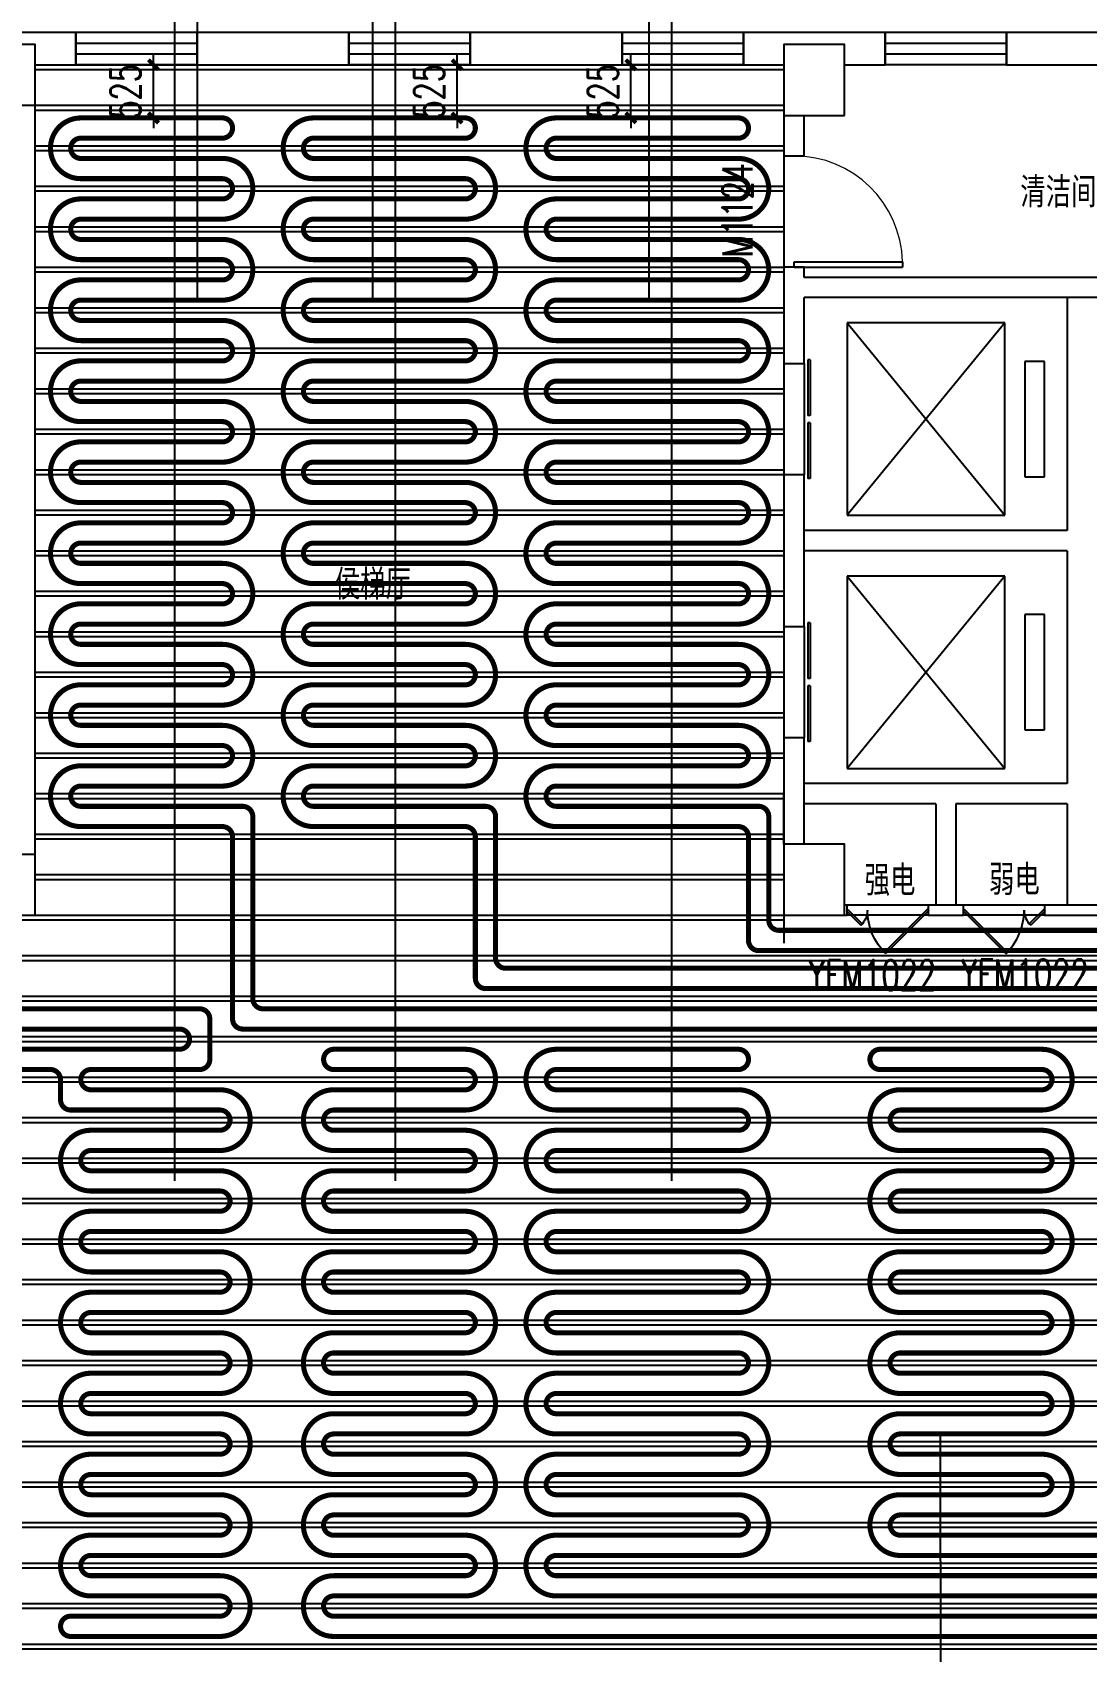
# Model space of a CAD drawing. Extents: x 2430460 to 2514560, y -608375 to -364775.
# Drawn here: x 2475753 to 2486174, y -513508 to -497513 of the extents above; entities that cross this region are included whole.
import ezdxf

# ---------------------------------------------------------------- set-up
doc = ezdxf.new("R2010")
doc.units = 0
doc.header["$LTSCALE"] = 1000
doc.header["$MEASUREMENT"] = 0
doc.layers.add('A-FLOR-IDEN', color=7, linetype='Continuous', lineweight=20)
for name, color, linetype in [('COLUMN', 9, 'Continuous'), ('EVTR', 2, 'Continuous'), ('PIPE-地暖供', 4, 'Continuous'), ('TH_DIM', 3, 'Continuous'), ('WALL', 9, 'Continuous'), ('WINDOW', 4, 'Continuous'), ('WINDOW_TEXT', 7, 'Continuous'), ('木龙骨', 23, 'Continuous')]:
    doc.layers.add(name, color=color, linetype=linetype)
doc.styles.add('_TCH_DIM_T3', font='SIMPLEX', dxfattribs={"width": 0.705882, "bigfont": 'GBCBIG'})
doc.styles.add('_TCH_WINDOW', font='SIMPLEX', dxfattribs={"height": 3.5, "bigfont": 'GBCBIG'})
doc.styles.add('ROS', font='simhei.ttf', dxfattribs={"width": 0.7})
doc.dimstyles.new('_TCH_ARCH&&100', dxfattribs={"dimtxt": 297.5, "dimasz": 100, "dimexe": 250, "dimexo": 300, "dimgap": 126.25, "dimtad": 1, "dimdec": 0, "dimzin": 0, "dimdsep": 46, "dimtxsty": '_TCH_DIM_T3', "dimblk": 'ARCHTICK', "dimcen": 0.09, "dimclrt": 7, "dimazin": 2, "dimtfac": 1, "dimtdec": 0, "dimtix": 1, "dimtmove": 2, "dimatfit": 3, "dimfxl": 30, "dimtolj": 1, "dimtzin": 0, "dimarcsym": 0})

# ---------------------------------------------------------------- blocks, each defined once
blk = doc.blocks.new('_FZHK')
blk.add_lwpolyline([(-0.5, -0.5), (0.5, -0.5), (0.5, 0.5), (-0.5, 0.5)], close=True)
blk = doc.blocks.new('$WINLIB2D$00000001')
at = {"color": 0}
for points in [[(-0.5, 0.5), (-0.5, -0.5)], [(-0.5, 0.5), (0.5, 0.5)], [(0.5, -0.5), (0.5, 0.5)], [(0.5, 0.167), (-0.5, 0.167)], [(0.5, -0.167), (-0.5, -0.167)], [(-0.5, -0.5), (0.5, -0.5)]]:
    blk.add_lwpolyline(points, dxfattribs=at)
blk = doc.blocks.new('$DorLib2D$00000001')
for p, q in [((0.45, 0.975), (0.5, 0.975)), ((0.45, 0), (0.45, 0.975)), ((0.5, 0), (0.5, 0.975)), ((0.5, 0), (0.45, 0))]:
    blk.add_line(p, q)
at = {"lineweight": 13}
blk.add_arc((0.475, 0), 0.975, 91.4693, 180, dxfattribs=at)
blk = doc.blocks.new('$DORLIB2D$00000127')
at = {"color": 0}
for points in [[(-0.533, 0.795), (-0.533, 0.69)], [(-0.033, 0.795), (-0.533, 0.795)], [(-0.033, 0.795), (-0.033, 0.69)], [(0.533, 0.795), (0.033, 0.795)], [(0.033, 0.795), (0.033, 0.69)], [(0.533, 0.795), (0.533, 0.69)], [(-0.033, 0.69), (-0.533, 0.69)], [(0.533, 0.69), (0.033, 0.69)], [(0.5, 0.5), (-0.5, 0.5)]]:
    blk.add_lwpolyline(points, dxfattribs=at)
blk = doc.blocks.new('$DorLib2D$00000221')
at = {"color": 0}
for p, q in [((0.491, -0.01), (-0.04, 0.521)), ((0.509, 0.007), (-0.022, 0.538)), ((-0.509, 0.009), (-0.331, 0.187)), ((-0.491, -0.009), (-0.509, 0.009)), ((-0.491, -0.009), (-0.313, 0.169)), ((0.491, -0.01), (0.509, 0.007))]:
    blk.add_line(p, q, dxfattribs=at)
for centre, radius, start, end in [((0.505, -0.002), 0.755, 134.2734, 179.7238), ((-0.501, 0.003), 0.251, 359.7899, 47.313)]:
    blk.add_arc(centre, radius, start, end, dxfattribs=at)
blk = doc.blocks.new('A$C67117B41')
at = {"layer": 'EVTR'}
for p, q in [((7384.1, 20056.2), (5824.1, 20056.2)), ((5824.1, 20056.2), (5824.1, 18156.2)), ((7384.1, 20056.2), (5824.1, 18156.2)), ((5824.1, 20056.2), (7384.1, 18156.2)), ((7384.1, 18156.2), (7384.1, 20056.2)), ((7774.1, 19676.2), (7579.1, 19676.2)), ((7579.1, 19676.2), (7579.1, 18536.2)), ((7774.1, 18536.2), (7774.1, 19676.2)), ((7579.1, 18536.2), (7774.1, 18536.2)), ((5824.1, 18156.2), (7384.1, 18156.2)), ((7384.1, 17556.2), (5824.1, 17556.2)), ((5824.1, 17556.2), (5824.1, 15656.2)), ((7384.1, 17556.2), (5824.1, 15656.2)), ((5824.1, 17556.2), (7384.1, 15656.2)), ((7384.1, 15656.2), (7384.1, 17556.2)), ((7774.1, 17176.2), (7579.1, 17176.2)), ((7579.1, 17176.2), (7579.1, 16036.2)), ((7774.1, 16036.2), (7774.1, 17176.2)), ((7579.1, 16036.2), (7774.1, 16036.2)), ((5824.1, 15656.2), (7384.1, 15656.2))]:
    blk.add_line(p, q, dxfattribs=at)
at = {"layer": 'WALL'}
for p, q in [((-1800.9, 22926.2), (-2500.9, 22926.2)), ((-1800.9, 22606.2), (-1800.9, 22926.2)), ((899.1, 22926.2), (-600.9, 22926.2)), ((-600.9, 22926.2), (-600.9, 22606.2)), ((899.1, 22606.2), (899.1, 22926.2)), ((3599.1, 22926.2), (2099.1, 22926.2)), ((2099.1, 22926.2), (2099.1, 22606.2)), ((3599.1, 22606.2), (3599.1, 22926.2)), ((5499.1, 22926.2), (4799.1, 22926.2)), ((4799.1, 22926.2), (4799.1, 22606.2)), ((6199.1, 22926.2), (5499.1, 22926.2)), ((6199.1, 22606.2), (6199.1, 22926.2)), ((8849.1, 22926.2), (7399.1, 22926.2)), ((7399.1, 22926.2), (7399.1, 22606.2)), ((-2200.9, 22606.2), (-1800.9, 22606.2)), ((-600.9, 22606.2), (899.1, 22606.2)), ((2099.1, 22606.2), (3599.1, 22606.2)), ((4799.1, 22606.2), (5199.1, 22606.2)), ((5799.1, 22606.2), (6199.1, 22606.2)), ((7399.1, 22606.2), (8849.1, 22606.2)), ((-2200.9, 14806.2), (-2200.9, 22206.2)), ((5199.1, 22106.2), (5199.1, 21706.2)), ((5399.1, 21706.2), (5399.1, 22106.2)), ((5199.1, 21706.2), (5399.1, 21706.2)), ((5399.1, 20606.2), (5199.1, 20606.2)), ((5199.1, 20606.2), (5199.1, 20406.2)), ((5399.1, 20506.2), (5399.1, 20606.2)), ((8099.1, 20506.2), (5399.1, 20506.2)), ((10049.1, 20506.2), (8099.1, 20506.2)), ((5199.1, 20406.2), (5199.1, 19656.2)), ((5399.1, 19656.2), (5399.1, 20306.2)), ((8099.1, 20306.2), (5399.1, 20306.2)), ((7999.1, 20306.2), (7999.1, 18006.2)), ((10049.1, 20306.2), (8099.1, 20306.2)), ((5199.1, 19656.2), (5399.1, 19656.2)), ((5399.1, 18556.2), (5199.1, 18556.2)), ((5199.1, 18556.2), (5199.1, 17906.2)), ((5399.1, 17906.2), (5399.1, 18556.2)), ((7999.1, 18006.2), (5399.1, 18006.2)), ((5199.1, 17906.2), (5199.1, 17056.2)), ((5399.1, 17056.2), (5399.1, 17906.2)), ((7999.1, 17806.2), (5399.1, 17806.2)), ((7999.1, 17806.2), (7999.1, 15506.2)), ((5199.1, 17056.2), (5399.1, 17056.2)), ((5399.1, 15956.2), (5199.1, 15956.2)), ((5199.1, 15956.2), (5199.1, 15406.2)), ((5399.1, 15406.2), (5399.1, 15956.2)), ((5199.1, 14906.2), (5199.1, 15406.2)), ((6799.1, 15506.2), (5399.1, 15506.2)), ((5399.1, 14906.2), (5399.1, 15406.2)), ((7999.1, 15506.2), (6799.1, 15506.2)), ((6699.1, 15306.2), (5399.1, 15306.2)), ((6699.1, 15306.2), (6699.1, 14306.2)), ((7999.1, 15306.2), (6899.1, 15306.2)), ((6899.1, 15306.2), (6899.1, 14306.2)), ((7999.1, 15306.2), (7999.1, 14306.2)), ((5824.3, 14306.2), (5799.1, 14306.2)), ((5824.3, 14206.2), (5824.3, 14306.2)), ((6799.1, 14306.2), (6624.3, 14306.2)), ((6624.3, 14306.2), (6624.3, 14206.2)), ((6974, 14306.2), (6799.1, 14306.2)), ((6974, 14206.2), (6974, 14306.2)), ((8099.1, 14306.2), (7774, 14306.2)), ((7774, 14306.2), (7774, 14206.2)), ((8849.1, 14306.2), (8099.1, 14306.2)), ((5799.1, 14206.2), (5824.3, 14206.2)), ((6624.3, 14206.2), (6799.1, 14206.2)), ((6799.1, 14206.2), (6974, 14206.2)), ((7774, 14206.2), (8099.1, 14206.2)), ((8099.1, 14206.2), (8849.1, 14206.2))]:
    blk.add_line(p, q, dxfattribs=at)
at = {"layer": 'WINDOW'}
for p, q in [((6624.3, 14306.2), (5824.3, 14306.2)), ((7774, 14306.2), (6974, 14306.2)), ((6624.3, 14206.2), (5824.3, 14206.2)), ((7774, 14206.2), (6974, 14206.2))]:
    blk.add_line(p, q, dxfattribs=at)
at = {"layer": 'COLUMN', "rotation": 90}
for p, xscale, yscale, zscale in [((-2450.9, 22506.2), 600, 500, 500), ((5499.1, 22456.2), 700, 600, 600), ((5499.1, 14556.2), 699.9999999129213, 600, 600), ((-2450.9, 14506.2), 599.9999999129213, 500, 500)]:
    blk.add_blockref('_FZHK', p, dxfattribs=dict(at, xscale=xscale, yscale=yscale, zscale=zscale))
at = {"layer": 'WINDOW'}
for name, p, xscale, yscale, zscale, rotation in [('$WINLIB2D$00000001', (-1200.9, 22766.2), 1200, 320, 1200, 180), ('$WINLIB2D$00000001', (1499.1, 22766.2), 1200, 320, 1200, 180), ('$WINLIB2D$00000001', (4199.1, 22766.2), 1200, 320, 1200, 180), ('$WINLIB2D$00000001', (6799.1, 22766.2), 1200, 320, 1200, 180), ('$DORLIB2D$00000127', (5299.1, 19106.2), 1100, -200, 1100, 89.99999999997867), ('$DORLIB2D$00000127', (5299.1, 16506.2), 1100, -200, 1100, 90)]:
    blk.add_blockref(name, p, dxfattribs=dict(at, xscale=xscale, yscale=yscale, zscale=zscale, rotation=rotation))
ref = blk.add_blockref('$DorLib2D$00000001', (5299.1, 21156.2), dxfattribs=dict(at, xscale=-1100, yscale=-1100, zscale=-1100, rotation=90))
ref.add_attrib('A', 'M1124', (4888.1, 20701.2), dxfattribs={"layer": 'WINDOW_TEXT', "height": 297.5, "rotation": 90, "style": '_TCH_WINDOW', "width": 0.705882})
ref = blk.add_blockref('$DorLib2D$00000221', (6224.3, 14256.2), dxfattribs=dict(at, xscale=-800, yscale=800, zscale=-800, rotation=180))
ref.add_attrib('A', 'YFM1022', (5443.8, 13465), dxfattribs={"layer": 'WINDOW_TEXT', "height": 297.5, "style": '_TCH_WINDOW', "width": 0.705882})
ref = blk.add_blockref('$DorLib2D$00000221', (7374, 14256.2), dxfattribs=dict(at, xscale=800, yscale=800, zscale=800, rotation=180))
ref.add_attrib('A', 'YFM1022', (6950.5, 13470.8), dxfattribs={"layer": 'WINDOW_TEXT', "height": 297.5, "style": '_TCH_WINDOW', "width": 0.705882})
at = {"layer": 'A-FLOR-IDEN', "style": 'ROS', "width": 0.7}
for s, p in [('清洁间', (7536.1, 21225.4)), ('侯梯厅', (760, 17351.6)), ('强电', (5997.1, 14427.7)), ('弱电', (7225.9, 14433.6))]:
    blk.add_text(s, height=262.87, dxfattribs=at).set_placement(p)
blk = doc.blocks.new('_ArchTick')
at = {"color": 0, "linetype": 'ByBlock', "const_width": 0.4}
blk.add_lwpolyline([(-0.5, -0.5), (0.5, 0.5)], dxfattribs=at)
blk = doc.blocks.new('*D577')
at = {"layer": 'Defpoints', "color": 0, "transparency": 16777216}
for p in [(2481669, -497833), (2481676, -497833), (2481676, -498358)]:
    blk.add_point(p, dxfattribs=at)
at = {"layer": 'TH_DIM', "color": 0, "lineweight": -2, "transparency": 16777216}
for p, q in [((2481669, -497833), (2481669, -497733)), ((2481376, -497833), (2481419, -497833)), ((2481669, -498358), (2481669, -497833)), ((2481376, -498358), (2481419, -498358)), ((2481669, -498358), (2481669, -498458))]:
    blk.add_line(p, q, dxfattribs=at)
at = {"layer": 'TH_DIM', "color": 0, "lineweight": -2, "transparency": 16777216, "xscale": 100, "yscale": 100, "zscale": 100}
for p, rotation in [((2481669, -497833), 270), ((2481669, -498358), 90)]:
    blk.add_blockref('_ArchTick', p, dxfattribs=dict(at, rotation=rotation))
at = {"layer": 'TH_DIM', "color": 7, "transparency": 16777216, "insert": (2481394, -498096), "char_height": 297.5, "attachment_point": 5, "rotation": 90, "style": '_TCH_DIM_T3'}
blk.add_mtext('\\A1;525', dxfattribs=at)
blk = doc.blocks.new('*D578')
at = {"layer": 'Defpoints', "color": 0, "transparency": 16777216}
for p in [(2479951, -497833), (2479958, -497833), (2479958, -498358)]:
    blk.add_point(p, dxfattribs=at)
at = {"layer": 'TH_DIM', "color": 0, "lineweight": -2, "transparency": 16777216}
for p, q in [((2479951, -497833), (2479951, -497733)), ((2479658, -497833), (2479701, -497833)), ((2479951, -498358), (2479951, -497833)), ((2479658, -498358), (2479701, -498358)), ((2479951, -498358), (2479951, -498458))]:
    blk.add_line(p, q, dxfattribs=at)
at = {"layer": 'TH_DIM', "color": 0, "lineweight": -2, "transparency": 16777216, "xscale": 100, "yscale": 100, "zscale": 100}
for p, rotation in [((2479951, -497833), 270), ((2479951, -498358), 90)]:
    blk.add_blockref('_ArchTick', p, dxfattribs=dict(at, rotation=rotation))
at = {"layer": 'TH_DIM', "color": 7, "transparency": 16777216, "insert": (2479676, -498096), "char_height": 297.5, "attachment_point": 5, "rotation": 90, "style": '_TCH_DIM_T3'}
blk.add_mtext('\\A1;525', dxfattribs=at)
blk = doc.blocks.new('*D579')
at = {"layer": 'Defpoints', "color": 0, "transparency": 16777216}
for p in [(2476950, -497833), (2476957, -497833), (2476957, -498358)]:
    blk.add_point(p, dxfattribs=at)
at = {"layer": 'TH_DIM', "color": 0, "lineweight": -2, "transparency": 16777216}
for p, q in [((2476950, -497833), (2476950, -497733)), ((2476657, -497833), (2476700, -497833)), ((2476950, -498358), (2476950, -497833)), ((2476657, -498358), (2476700, -498358)), ((2476950, -498358), (2476950, -498458))]:
    blk.add_line(p, q, dxfattribs=at)
at = {"layer": 'TH_DIM', "color": 0, "lineweight": -2, "transparency": 16777216, "xscale": 100, "yscale": 100, "zscale": 100}
for p, rotation in [((2476950, -497833), 270), ((2476950, -498358), 90)]:
    blk.add_blockref('_ArchTick', p, dxfattribs=dict(at, rotation=rotation))
at = {"layer": 'TH_DIM', "color": 7, "transparency": 16777216, "insert": (2476675, -498096), "char_height": 297.5, "attachment_point": 5, "rotation": 90, "style": '_TCH_DIM_T3'}
blk.add_mtext('\\A1;525', dxfattribs=at)

msp = doc.modelspace()

# ---------------------------------------------------------------- linework, layer by layer
for p, q in [((2477385.2, -500158.2), (2477385.2, -494885)), ((2479119.4, -500158.2), (2479119.4, -494885)), ((2481851.5, -500158.2), (2481851.5, -494885)), ((2477160.9, -508858.3), (2477160.9, -496083)), ((2479343.7, -508858.3), (2479343.7, -496083)), ((2482075.7, -508858.3), (2482075.7, -496083)), ((2483182, -505033.2), (2483182, -506510.1)), ((2484741, -525996.2), (2484730.5, -511358.2))]:
    msp.add_line(p, q)
at = {"layer": 'PIPE-地暖供', "const_width": 50}
for points in [[(2487332, -507358.2), (2477831.9, -507358.2, -0.4142136), (2477731.9, -507258.2), (2477731.9, -505458.2, 0.4142136), (2477631.9, -505358.2), (2476232, -505358.2, -0.4142136), (2475932, -505058.2, -0.4142136), (2476232, -504758.2), (2477632, -504758.2, 0.4142136), (2477732, -504658.2, 0.4142136), (2477632, -504558.2), (2476232, -504558.2, -0.4142136), (2475932, -504258.2, -0.4142136), (2476232, -503958.2), (2477632, -503958.2, 0.4142136), (2477732, -503858.2, 0.4142136), (2477632, -503758.2), (2476232, -503758.2, -0.4142136), (2475932, -503458.2, -0.4142136), (2476232, -503158.2), (2477632, -503158.2, 0.4142136), (2477732, -503058.2, 0.4142136), (2477632, -502958.2), (2476232, -502958.2, -0.4142136), (2475932, -502658.2, -0.4142136), (2476232, -502358.2), (2477632, -502358.2, 0.4142136), (2477732, -502258.2, 0.4142136), (2477632, -502158.2), (2476232, -502158.2, -0.4142136), (2475932, -501858.2, -0.4142136), (2476232, -501558.2), (2477632, -501558.2, 0.4142136), (2477732, -501458.2, 0.4142136), (2477632, -501358.2), (2476232, -501358.2, -0.4142136), (2475932, -501058.2, -0.4142136), (2476232, -500758.2), (2477632, -500758.2, 0.4142136), (2477732, -500658.2, 0.4142136), (2477632, -500558.2), (2476232, -500558.2, -0.4142136), (2475932, -500258.2, -0.4142136), (2476232, -499958.2), (2477632, -499958.2, 0.4142136), (2477732, -499858.2, 0.4142136), (2477632, -499758.2), (2476232, -499758.2, -0.4142136), (2475932, -499458.2, -0.4142136), (2476232, -499158.2), (2477632, -499158.2, 0.4142136), (2477732, -499058.2, 0.4142136), (2477632, -498958.2), (2476232, -498958.2, -0.4142136), (2475932, -498658.2, -0.4142136), (2476232, -498358.2), (2477632, -498358.2, -0.4142136), (2477732, -498458.2, -0.4142136), (2477632, -498558.2), (2476232, -498558.2, 0.4142136), (2476132, -498658.2, 0.4142136), (2476232, -498758.2), (2477632, -498758.2, -0.4142136), (2477932, -499058.2, -0.4142136), (2477632, -499358.2), (2476232, -499358.2, 0.4142136), (2476132, -499458.2, 0.4142136), (2476232, -499558.2), (2477632, -499558.2, -0.4142136), (2477932, -499858.2, -0.4142136), (2477632, -500158.2), (2476232, -500158.2, 0.4142136), (2476132, -500258.2, 0.4142136), (2476232, -500358.2), (2477632, -500358.2, -0.4142136), (2477932, -500658.2, -0.4142136), (2477632, -500958.2), (2476232, -500958.2, 0.4142136), (2476132, -501058.2, 0.4142136), (2476232, -501158.2), (2477632, -501158.2, -0.4142136), (2477932, -501458.2, -0.4142136), (2477632, -501758.2), (2476232, -501758.2, 0.4142136), (2476132, -501858.2, 0.4142136), (2476232, -501958.2), (2477632, -501958.2, -0.4142136), (2477932, -502258.2, -0.4142136), (2477632, -502558.2), (2476232, -502558.2, 0.4142136), (2476132, -502658.2, 0.4142136), (2476232, -502758.2), (2477632, -502758.2, -0.4142136), (2477932, -503058.2, -0.4142136), (2477632, -503358.2), (2476232, -503358.2, 0.4142136), (2476132, -503458.2, 0.4142136), (2476232, -503558.2), (2477632, -503558.2, -0.4142136), (2477932, -503858.2, -0.4142136), (2477632, -504158.2), (2476232, -504158.2, 0.4142136), (2476132, -504258.2, 0.4142136), (2476232, -504358.2), (2477632, -504358.2, -0.4142136), (2477932, -504658.2, -0.4142136), (2477632, -504958.2), (2476232, -504958.2, 0.4142136), (2476132, -505058.2, 0.4142136), (2476232, -505158.2), (2477831.9, -505158.2, -0.4142136), (2477931.9, -505258.2), (2477931.9, -507058.2, 0.4142136), (2478031.9, -507158.2), (2487232, -507158.2, 0.4142136)], [(2487132, -506958.2), (2480232, -506958.2, -0.4142136), (2480132, -506858.2), (2480132, -505458.2, 0.4142136), (2480032, -505358.2), (2478532, -505358.2, -0.4142136), (2478232, -505058.2, -0.4142136), (2478532, -504758.2), (2480032, -504758.2, 0.4142136), (2480132, -504658.2, 0.4142136), (2480032, -504558.2), (2478532, -504558.2, -0.4142136), (2478232, -504258.2, -0.4142136), (2478532, -503958.2), (2480032, -503958.2, 0.4142136), (2480132, -503858.2, 0.4142136), (2480032, -503758.2), (2478532, -503758.2, -0.4142136), (2478232, -503458.2, -0.4142136), (2478532, -503158.2), (2480032, -503158.2, 0.4142136), (2480132, -503058.2, 0.4142136), (2480032, -502958.2), (2478532, -502958.2, -0.4142136), (2478232, -502658.2, -0.4142136), (2478532, -502358.2), (2480032, -502358.2, 0.4142136), (2480132, -502258.2, 0.4142136), (2480032, -502158.2), (2478532, -502158.2, -0.4142136), (2478232, -501858.2, -0.4142136), (2478532, -501558.2), (2480032, -501558.2, 0.4142136), (2480132, -501458.2, 0.4142136), (2480032, -501358.2), (2478532, -501358.2, -0.4142136), (2478232, -501058.2, -0.4142136), (2478532, -500758.2), (2480032, -500758.2, 0.4142136), (2480132, -500658.2, 0.4142136), (2480032, -500558.2), (2478532, -500558.2, -0.4142136), (2478232, -500258.2, -0.4142136), (2478532, -499958.2), (2480032, -499958.2, 0.4142136), (2480132, -499858.2, 0.4142136), (2480032, -499758.2), (2478532, -499758.2, -0.4142136), (2478232, -499458.2, -0.4142136), (2478532, -499158.2), (2480032, -499158.2, 0.4142136), (2480132, -499058.2, 0.4142136), (2480032, -498958.2), (2478532, -498958.2, -0.4142136), (2478232, -498658.2, -0.4142136), (2478532, -498358.2), (2480032, -498358.2, -0.4142136), (2480132, -498458.2, -0.4142136), (2480032, -498558.2), (2478532, -498558.2, 0.4142136), (2478432, -498658.2, 0.4142136), (2478532, -498758.2), (2480032, -498758.2, -0.4142136), (2480332, -499058.2, -0.4142136), (2480032, -499358.2), (2478532, -499358.2, 0.4142136), (2478432, -499458.2, 0.4142136), (2478532, -499558.2), (2480032, -499558.2, -0.4142136), (2480332, -499858.2, -0.4142136), (2480032, -500158.2), (2478532, -500158.2, 0.4142136), (2478432, -500258.2, 0.4142136), (2478532, -500358.2), (2480032, -500358.2, -0.4142136), (2480332, -500658.2, -0.4142136), (2480032, -500958.2), (2478532, -500958.2, 0.4142136), (2478432, -501058.2, 0.4142136), (2478532, -501158.2), (2480032, -501158.2, -0.4142136), (2480332, -501458.2, -0.4142136), (2480032, -501758.2), (2478532, -501758.2, 0.4142136), (2478432, -501858.2, 0.4142136), (2478532, -501958.2), (2480032, -501958.2, -0.4142136), (2480332, -502258.2, -0.4142136), (2480032, -502558.2), (2478532, -502558.2, 0.4142136), (2478432, -502658.2, 0.4142136), (2478532, -502758.2), (2480032, -502758.2, -0.4142136), (2480332, -503058.2, -0.4142136), (2480032, -503358.2), (2478532, -503358.2, 0.4142136), (2478432, -503458.2, 0.4142136), (2478532, -503558.2), (2480032, -503558.2, -0.4142136), (2480332, -503858.2, -0.4142136), (2480032, -504158.2), (2478532, -504158.2, 0.4142136), (2478432, -504258.2, 0.4142136), (2478532, -504358.2), (2480032, -504358.2, -0.4142136), (2480332, -504658.2, -0.4142136), (2480032, -504958.2), (2478532, -504958.2, 0.4142136), (2478432, -505058.2, 0.4142136), (2478532, -505158.2), (2480232, -505158.2, -0.4142136), (2480332, -505258.2), (2480332, -506658.2, 0.4142136), (2480432, -506758.2), (2487032, -506758.2, 0.4142136)], [(2486932, -506583.2), (2482932, -506583.2, -0.4142136), (2482832, -506483.2), (2482832, -505458.2, 0.4142136), (2482732, -505358.2), (2480932, -505358.2, -0.4142136), (2480632, -505058.2, -0.4142136), (2480932, -504758.2), (2482732, -504758.2, 0.4142136), (2482832, -504658.2, 0.4142136), (2482732, -504558.2), (2480932, -504558.2, -0.4142136), (2480632, -504258.2, -0.4142136), (2480932, -503958.2), (2482732, -503958.2, 0.4142136), (2482832, -503858.2, 0.4142136), (2482732, -503758.2), (2480932, -503758.2, -0.4142136), (2480632, -503458.2, -0.4142136), (2480932, -503158.2), (2482732, -503158.2, 0.4142136), (2482832, -503058.2, 0.4142136), (2482732, -502958.2), (2480932, -502958.2, -0.4142136), (2480632, -502658.2, -0.4142136), (2480932, -502358.2), (2482732, -502358.2, 0.4142136), (2482832, -502258.2, 0.4142136), (2482732, -502158.2), (2480932, -502158.2, -0.4142136), (2480632, -501858.2, -0.4142136), (2480932, -501558.2), (2482732, -501558.2, 0.4142136), (2482832, -501458.2, 0.4142136), (2482732, -501358.2), (2480932, -501358.2, -0.4142136), (2480632, -501058.2, -0.4142136), (2480932, -500758.2), (2482732, -500758.2, 0.4142136), (2482832, -500658.2, 0.4142136), (2482732, -500558.2), (2480932, -500558.2, -0.4142136), (2480632, -500258.2, -0.4142136), (2480932, -499958.2), (2482732, -499958.2, 0.4142136), (2482832, -499858.2, 0.4142136), (2482732, -499758.2), (2480932, -499758.2, -0.4142136), (2480632, -499458.2, -0.4142136), (2480932, -499158.2), (2482732, -499158.2, 0.4142136), (2482832, -499058.2, 0.4142136), (2482732, -498958.2), (2480932, -498958.2, -0.4142136), (2480632, -498658.2, -0.4142136), (2480932, -498358.2), (2482732, -498358.2, -0.4142136), (2482832, -498458.2, -0.4142136), (2482732, -498558.2), (2480932, -498558.2, 0.4142136), (2480832, -498658.2, 0.4142136), (2480932, -498758.2), (2482732, -498758.2, -0.4142136), (2483032, -499058.2, -0.4142136), (2482732, -499358.2), (2480932, -499358.2, 0.4142136), (2480832, -499458.2, 0.4142136), (2480932, -499558.2), (2482732, -499558.2, -0.4142136), (2483032, -499858.2, -0.4142136), (2482732, -500158.2), (2480932, -500158.2, 0.4142136), (2480832, -500258.2, 0.4142136), (2480932, -500358.2), (2482732, -500358.2, -0.4142136), (2483032, -500658.2, -0.4142136), (2482732, -500958.2), (2480932, -500958.2, 0.4142136), (2480832, -501058.2, 0.4142136), (2480932, -501158.2), (2482732, -501158.2, -0.4142136), (2483032, -501458.2, -0.4142136), (2482732, -501758.2), (2480932, -501758.2, 0.4142136), (2480832, -501858.2, 0.4142136), (2480932, -501958.2), (2482732, -501958.2, -0.4142136), (2483032, -502258.2, -0.4142136), (2482732, -502558.2), (2480932, -502558.2, 0.4142136), (2480832, -502658.2, 0.4142136), (2480932, -502758.2), (2482732, -502758.2, -0.4142136), (2483032, -503058.2, -0.4142136), (2482732, -503358.2), (2480932, -503358.2, 0.4142136), (2480832, -503458.2, 0.4142136), (2480932, -503558.2), (2482732, -503558.2, -0.4142136), (2483032, -503858.2, -0.4142136), (2482732, -504158.2), (2480932, -504158.2, 0.4142136), (2480832, -504258.2, 0.4142136), (2480932, -504358.2), (2482732, -504358.2, -0.4142136), (2483032, -504658.2, -0.4142136), (2482732, -504958.2), (2480932, -504958.2, 0.4142136), (2480832, -505058.2, 0.4142136), (2480932, -505158.2), (2482932, -505158.2, -0.4142136), (2483032, -505258.2), (2483032, -506283.2, 0.4142136), (2483132, -506383.2), (2486832, -506383.2, 0.4142136)], [(2466784.7, -507758.2), (2475931.9, -507758.2, -0.4142136), (2476031.9, -507858.2), (2476031.9, -508058.2, 0.4142136), (2476131.9, -508158.2), (2477607, -508158.2, -0.4142136), (2477707, -508258.2, -0.4142136), (2477607, -508358.2), (2476331.9, -508358.2, 0.4142136), (2476031.9, -508658.2, 0.4142136), (2476331.9, -508958.2), (2477607, -508958.2, -0.4142136), (2477707, -509058.2, -0.4142136), (2477607, -509158.2), (2476331.9, -509158.2, 0.4142136), (2476031.9, -509458.2, 0.4142136), (2476331.9, -509758.2), (2477607, -509758.2, -0.4142136), (2477707, -509858.2, -0.4142136), (2477607, -509958.2), (2476331.9, -509958.2, 0.4142136), (2476031.9, -510258.2, 0.4142136), (2476331.9, -510558.2), (2477607, -510558.2, -0.4142136), (2477707, -510658.2, -0.4142136), (2477607, -510758.2), (2476331.9, -510758.2, 0.4142136), (2476031.9, -511058.2, 0.4142136), (2476331.9, -511358.2), (2477607, -511358.2, -0.4142136), (2477707, -511458.2, -0.4142136), (2477607, -511558.2), (2476331.9, -511558.2, 0.4142136), (2476031.9, -511858.2, 0.4142136), (2476331.9, -512158.2), (2477607, -512158.2, -0.4142136), (2477707, -512258.2, -0.4142136), (2477607, -512358.2), (2476331.9, -512358.2, 0.4142136), (2476031.9, -512658.2, 0.4142136), (2476331.9, -512958.2), (2477607, -512958.2, -0.4142136), (2477707, -513058.2, -0.4142136), (2477607, -513158.2), (2476131.9, -513158.2, 0.4142136), (2476031.9, -513258.2), (2476031.9, -513258.2, 0.4142136), (2476131.9, -513358.2), (2477607, -513358.2, 0.4142136), (2477907, -513058.2, 0.4142136), (2477607, -512758.2), (2476331.9, -512758.2, -0.4142136), (2476231.9, -512658.2, -0.4142136), (2476331.9, -512558.2), (2477607, -512558.2, 0.4142136), (2477907, -512258.2, 0.4142136), (2477607, -511958.2), (2476331.9, -511958.2, -0.4142136), (2476231.9, -511858.2, -0.4142136), (2476331.9, -511758.2), (2477607, -511758.2, 0.4142136), (2477907, -511458.2, 0.4142136), (2477607, -511158.2), (2476331.9, -511158.2, -0.4142136), (2476231.9, -511058.2, -0.4142136), (2476331.9, -510958.2), (2477607, -510958.2, 0.4142136), (2477907, -510658.2, 0.4142136), (2477607, -510358.2), (2476331.9, -510358.2, -0.4142136), (2476231.9, -510258.2, -0.4142136), (2476331.9, -510158.2), (2477607, -510158.2, 0.4142136), (2477907, -509858.2, 0.4142136), (2477607, -509558.2), (2476331.9, -509558.2, -0.4142136), (2476231.9, -509458.2, -0.4142136), (2476331.9, -509358.2), (2477607, -509358.2, 0.4142136), (2477907, -509058.2, 0.4142136), (2477607, -508758.2), (2476331.9, -508758.2, -0.4142136), (2476231.9, -508658.2, -0.4142136), (2476331.9, -508558.2), (2477607, -508558.2, 0.4142136), (2477907, -508258.2, 0.4142136), (2477607, -507958.2), (2476331.9, -507958.2, -0.4142136), (2476231.9, -507858.2), (2476231.9, -507858.2, -0.4142136), (2476331.9, -507758.2), (2477407, -507758.2, 0.4142136), (2477507, -507658.2), (2477507, -507258.2, 0.4142136), (2477407, -507158.2), (2466743.5, -507158.2, -0.4142136)], [(2466705.1, -507358.2), (2476941.5, -507358.2), (2477207, -507358.2, -0.4142136), (2477307, -507458.2), (2477307, -507458.2, -0.4142136), (2477207, -507558.2), (2476913.3, -507558.2), (2466784.7, -507558.2, 0.4142136)], [(2498142.5, -513358.2), (2478732, -513358.2, -0.4142136), (2478432, -513058.2, -0.4142136), (2478732, -512758.2), (2480032, -512758.2, 0.4142136), (2480132, -512658.2, 0.4142136), (2480032, -512558.2), (2478732, -512558.2, -0.4142136), (2478432, -512258.2, -0.4142136), (2478732, -511958.2), (2480032, -511958.2, 0.4142136), (2480132, -511858.2, 0.4142136), (2480032, -511758.2), (2478732, -511758.2, -0.4142136), (2478432, -511458.2, -0.4142136), (2478732, -511158.2), (2480032, -511158.2, 0.4142136), (2480132, -511058.2, 0.4142136), (2480032, -510958.2), (2478732, -510958.2, -0.4142136), (2478432, -510658.2, -0.4142136), (2478732, -510358.2), (2480032, -510358.2, 0.4142136), (2480132, -510258.2, 0.4142136), (2480032, -510158.2), (2478732, -510158.2, -0.4142136), (2478432, -509858.2, -0.4142136), (2478732, -509558.2), (2480032, -509558.2, 0.4142136), (2480132, -509458.2, 0.4142136), (2480032, -509358.2), (2478732, -509358.2, -0.4142136), (2478432, -509058.2, -0.4142136), (2478732, -508758.2), (2480032, -508758.2, 0.4142136), (2480132, -508658.2, 0.4142136), (2480032, -508558.2), (2478732, -508558.2, -0.4142136), (2478432, -508258.2, -0.4142136), (2478732, -507958.2), (2480032, -507958.2, 0.4142136), (2480132, -507858.2, 0.4142136), (2480032, -507758.2), (2478732, -507758.2, -0.4142136), (2478632, -507658.2, -0.4142136), (2478732, -507558.2), (2480032, -507558.2, -0.4142136), (2480332, -507858.2, -0.4142136), (2480032, -508158.2), (2478732, -508158.2, 0.4142136), (2478632, -508258.2, 0.4142136), (2478732, -508358.2), (2480032, -508358.2, -0.4142136), (2480332, -508658.2, -0.4142136), (2480032, -508958.2), (2478732, -508958.2, 0.4142136), (2478632, -509058.2, 0.4142136), (2478732, -509158.2), (2480032, -509158.2, -0.4142136), (2480332, -509458.2, -0.4142136), (2480032, -509758.2), (2478732, -509758.2, 0.4142136), (2478632, -509858.2, 0.4142136), (2478732, -509958.2), (2480032, -509958.2, -0.4142136), (2480332, -510258.2, -0.4142136), (2480032, -510558.2), (2478732, -510558.2, 0.4142136), (2478632, -510658.2, 0.4142136), (2478732, -510758.2), (2480032, -510758.2, -0.4142136), (2480332, -511058.2, -0.4142136), (2480032, -511358.2), (2478732, -511358.2, 0.4142136), (2478632, -511458.2, 0.4142136), (2478732, -511558.2), (2480032, -511558.2, -0.4142136), (2480332, -511858.2, -0.4142136), (2480032, -512158.2), (2478732, -512158.2, 0.4142136), (2478632, -512258.2, 0.4142136), (2478732, -512358.2), (2480032, -512358.2, -0.4142136), (2480332, -512658.2, -0.4142136), (2480032, -512958.2), (2478732, -512958.2, 0.4142136), (2478632, -513058.2, 0.4142136), (2478732, -513158.2), (2498148.2, -513158.2, 0.0562462)], [(2498154.1, -512958.2), (2480932, -512958.2, -0.4142136), (2480632, -512658.2, -0.4142136), (2480932, -512358.2), (2482732, -512358.2, 0.4142136), (2482832, -512258.2, 0.4142136), (2482732, -512158.2), (2480932, -512158.2, -0.4142136), (2480632, -511858.2, -0.4142136), (2480932, -511558.2), (2482732, -511558.2, 0.4142136), (2482832, -511458.2, 0.4142136), (2482732, -511358.2), (2480932, -511358.2, -0.4142136), (2480632, -511058.2, -0.4142136), (2480932, -510758.2), (2482732, -510758.2, 0.4142136), (2482832, -510658.2, 0.4142136), (2482732, -510558.2), (2480932, -510558.2, -0.4142136), (2480632, -510258.2, -0.4142136), (2480932, -509958.2), (2482732, -509958.2, 0.4142136), (2482832, -509858.2, 0.4142136), (2482732, -509758.2), (2480932, -509758.2, -0.4142136), (2480632, -509458.2, -0.4142136), (2480932, -509158.2), (2482732, -509158.2, 0.4142136), (2482832, -509058.2, 0.4142136), (2482732, -508958.2), (2480932, -508958.2, -0.4142136), (2480632, -508658.2, -0.4142136), (2480932, -508358.2), (2482732, -508358.2, 0.4142136), (2482832, -508258.2, 0.4142136), (2482732, -508158.2), (2480932, -508158.2, -0.4142136), (2480632, -507858.2, -0.4142136), (2480932, -507558.2), (2482732, -507558.2, -0.4142136), (2482832, -507658.2, -0.4142136), (2482732, -507758.2), (2480932, -507758.2, 0.4142136), (2480832, -507858.2, 0.4142136), (2480932, -507958.2), (2482732, -507958.2, -0.4142136), (2483032, -508258.2, -0.4142136), (2482732, -508558.2), (2480932, -508558.2, 0.4142136), (2480832, -508658.2, 0.4142136), (2480932, -508758.2), (2482732, -508758.2, -0.4142136), (2483032, -509058.2, -0.4142136), (2482732, -509358.2), (2480932, -509358.2, 0.4142136), (2480832, -509458.2, 0.4142136), (2480932, -509558.2), (2482732, -509558.2, -0.4142136), (2483032, -509858.2, -0.4142136), (2482732, -510158.2), (2480932, -510158.2, 0.4142136), (2480832, -510258.2, 0.4142136), (2480932, -510358.2), (2482732, -510358.2, -0.4142136), (2483032, -510658.2, -0.4142136), (2482732, -510958.2), (2480932, -510958.2, 0.4142136), (2480832, -511058.2, 0.4142136), (2480932, -511158.2), (2482732, -511158.2, -0.4142136), (2483032, -511458.2, -0.4142136), (2482732, -511758.2), (2480932, -511758.2, 0.4142136), (2480832, -511858.2, 0.4142136), (2480932, -511958.2), (2482732, -511958.2, -0.4142136), (2483032, -512258.2, -0.4142136), (2482732, -512558.2), (2480932, -512558.2, 0.4142136), (2480832, -512658.2, 0.4142136), (2480932, -512758.2), (2498158.8, -512758.2, -0.0035718)], [(2498152.7, -512558.2), (2484332, -512558.2, -0.4142136), (2484032, -512258.2, -0.4142136), (2484332, -511958.2), (2485732, -511958.2, 0.4142136), (2485832, -511858.2, 0.4142136), (2485732, -511758.2), (2484332, -511758.2, -0.4142136), (2484032, -511458.2, -0.4142136), (2484332, -511158.2), (2485732, -511158.2, 0.4142136), (2485832, -511058.2, 0.4142136), (2485732, -510958.2), (2484332, -510958.2, -0.4142136), (2484032, -510658.2, -0.4142136), (2484332, -510358.2), (2485732, -510358.2, 0.4142136), (2485832, -510258.2, 0.4142136), (2485732, -510158.2), (2484332, -510158.2, -0.4142136), (2484032, -509858.2, -0.4142136), (2484332, -509558.2), (2485732, -509558.2, 0.4142136), (2485832, -509458.2, 0.4142136), (2485732, -509358.2), (2484332, -509358.2, -0.4142136), (2484032, -509058.2, -0.4142136), (2484332, -508758.2), (2485732, -508758.2, 0.4142136), (2485832, -508658.2, 0.4142136), (2485732, -508558.2), (2484332, -508558.2, -0.4142136), (2484032, -508258.2, -0.4142136), (2484332, -507958.2), (2485732, -507958.2, 0.4142136), (2485832, -507858.2, 0.4142136), (2485732, -507758.2), (2484132, -507758.2, -0.4142136), (2484032, -507658.2), (2484032, -507658.2, -0.4142136), (2484132, -507558.2), (2485732, -507558.2, -0.4142136), (2486032, -507858.2, -0.4142136), (2485732, -508158.2), (2484332, -508158.2, 0.4142136), (2484232, -508258.2, 0.4142136), (2484332, -508358.2), (2485732, -508358.2, -0.4142136), (2486032, -508658.2, -0.4142136), (2485732, -508958.2), (2484332, -508958.2, 0.4142136), (2484232, -509058.2, 0.4142136), (2484332, -509158.2), (2485732, -509158.2, -0.4142136), (2486032, -509458.2, -0.4142136), (2485732, -509758.2), (2484332, -509758.2, 0.4142136), (2484232, -509858.2, 0.4142136), (2484332, -509958.2), (2485732, -509958.2, -0.4142136), (2486032, -510258.2, -0.4142136), (2485732, -510558.2), (2484332, -510558.2, 0.4142136), (2484232, -510658.2, 0.4142136), (2484332, -510758.2), (2485732, -510758.2, -0.4142136), (2486032, -511058.2, -0.4142136), (2485732, -511358.2), (2484332, -511358.2, 0.4142136), (2484232, -511458.2, 0.4142136), (2484332, -511558.2), (2485732, -511558.2, -0.4142136), (2486032, -511858.2, -0.4142136), (2485732, -512158.2), (2484332, -512158.2, 0.4142136), (2484232, -512258.2, 0.4142136), (2484332, -512358.2), (2488132, -512358.2, 0.4142136)]]:
    msp.add_lwpolyline(points, format="xyb", dxfattribs=at)
at = {"layer": '木龙骨', "color": 253}
msp.add_line((2483182, -497883.2), (2483182, -506233.2), dxfattribs=at)
for points in [[(2475782, -497833.2), (2483182, -497833.2), (2483182, -497883.2), (2475782, -497883.2)], [(2475782, -498233.2), (2483182, -498233.2), (2483182, -498283.2), (2475782, -498283.2)], [(2475782, -498633.2), (2483182, -498633.2), (2483182, -498683.2), (2475782, -498683.2)], [(2475782, -499033.2), (2483182, -499033.2), (2483182, -499083.2), (2475782, -499083.2)], [(2475782, -499433.2), (2483182, -499433.2), (2483182, -499483.2), (2475782, -499483.2)], [(2475782, -499833.2), (2483182, -499833.2), (2483182, -499883.2), (2475782, -499883.2)], [(2475782, -500233.2), (2483182, -500233.2), (2483182, -500283.2), (2475782, -500283.2)], [(2475782, -500633.2), (2483182, -500633.2), (2483182, -500683.2), (2475782, -500683.2)], [(2475782, -501033.2), (2483182, -501033.2), (2483182, -501083.2), (2475782, -501083.2)], [(2475782, -501433.2), (2483182, -501433.2), (2483182, -501483.2), (2475782, -501483.2)], [(2475782, -501833.2), (2483182, -501833.2), (2483182, -501883.2), (2475782, -501883.2)], [(2475782, -502233.2), (2483182, -502233.2), (2483182, -502283.2), (2475782, -502283.2)], [(2475782, -502633.2), (2483182, -502633.2), (2483182, -502683.2), (2475782, -502683.2)], [(2475782, -503033.2), (2483182, -503033.2), (2483182, -503083.2), (2475782, -503083.2)], [(2475782, -503433.2), (2483182, -503433.2), (2483182, -503483.2), (2475782, -503483.2)], [(2475782, -503833.2), (2483182, -503833.2), (2483182, -503883.2), (2475782, -503883.2)], [(2475782, -504233.2), (2483182, -504233.2), (2483182, -504283.2), (2475782, -504283.2)], [(2475782, -504633.2), (2483182, -504633.2), (2483182, -504683.2), (2475782, -504683.2)], [(2475782, -505033.2), (2483182, -505033.2), (2483182, -505083.2), (2475782, -505083.2)], [(2475782, -505433.2), (2483182, -505433.2), (2483182, -505483.2), (2475782, -505483.2)], [(2475782, -505833.2), (2483182, -505833.2), (2483182, -505883.2), (2475782, -505883.2)], [(2459782, -506233.2), (2483182, -506233.2), (2483182, -506283.2), (2459782, -506283.2)], [(2459782, -506633.2), (2499582, -506633.2), (2499582, -506683.2), (2459782, -506683.2)], [(2459782, -507033.2), (2499582, -507033.2), (2499582, -507083.2), (2459782, -507083.2)], [(2459782, -507433.2), (2499582, -507433.2), (2499582, -507483.2), (2459782, -507483.2)], [(2459782, -507833.2), (2499582, -507833.2), (2499582, -507883.2), (2459782, -507883.2)], [(2459782, -508233.2), (2499582, -508233.2), (2499582, -508283.2), (2459782, -508283.2)], [(2459782, -508633.2), (2499582, -508633.2), (2499582, -508683.2), (2459782, -508683.2)], [(2459782, -509033.2), (2499582, -509033.2), (2499582, -509083.2), (2459782, -509083.2)], [(2459782, -509433.2), (2499582, -509433.2), (2499582, -509483.2), (2459782, -509483.2)], [(2459782, -509833.2), (2499582, -509833.2), (2499582, -509883.2), (2459782, -509883.2)], [(2459782, -510233.2), (2499582, -510233.2), (2499582, -510283.2), (2459782, -510283.2)], [(2459782, -510633.2), (2499582, -510633.2), (2499582, -510683.2), (2459782, -510683.2)], [(2459782, -511033.2), (2499582, -511033.2), (2499582, -511083.2), (2459782, -511083.2)], [(2459782, -511433.2), (2499582, -511433.2), (2499582, -511483.2), (2459782, -511483.2)], [(2443182, -511833.2), (2499582, -511833.2), (2499582, -511883.2), (2443182, -511883.2)], [(2443182, -512233.2), (2499582, -512233.2), (2499582, -512283.2), (2443182, -512283.2)], [(2443182, -512633.2), (2499582, -512633.2), (2499582, -512683.2), (2443182, -512683.2)], [(2443182, -513033.2), (2499582, -513033.2), (2499582, -513083.2), (2443182, -513083.2)], [(2443182, -513433.2), (2499582, -513433.2), (2499582, -513483.2), (2443182, -513483.2)]]:
    msp.add_lwpolyline(points, dxfattribs=at)

# ---------------------------------------------------------------- block references
msp.add_blockref('A$C67117B41', (2477982.9, -520439.4))

# ---------------------------------------------------------------- dimensions: what is measured, and where the dimension line sits
at = {"layer": 'TH_DIM'}
for p1, p2, picture, middle in [((2476956.8, -498358.2), (2476956.8, -497833.2), '*D579', (2476674.8, -498095.7)), ((2479957.6, -498358.2), (2479957.6, -497833.2), '*D578', (2479675.6, -498095.7)), ((2481675.7, -498358.2), (2481675.7, -497833.2), '*D577', (2481393.7, -498095.7))]:
    dim = msp.add_aligned_dim(p1=p1, p2=p2, distance=7, dimstyle='_TCH_ARCH&&100', dxfattribs=at)
    dim.commit()
    dim.dimension.update_dxf_attribs({"geometry": picture, "text_midpoint": middle})

doc.saveas('drawing.dxf')
